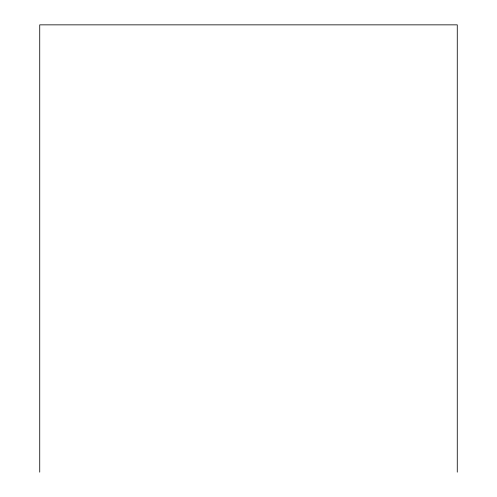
<?xml version="1.0" encoding="UTF-8"?>
<svg xmlns="http://www.w3.org/2000/svg" width="497" height="497" viewBox="0 0 497 497"><rect width="100%" height="100%" fill="white"/><g stroke="black" fill="none" stroke-linecap="round" stroke-linejoin="round"><path stroke-width="0.75" d="M457.271 472.15L457.271 24.85L39.729 24.85L39.729 472.15"/></g></svg>
